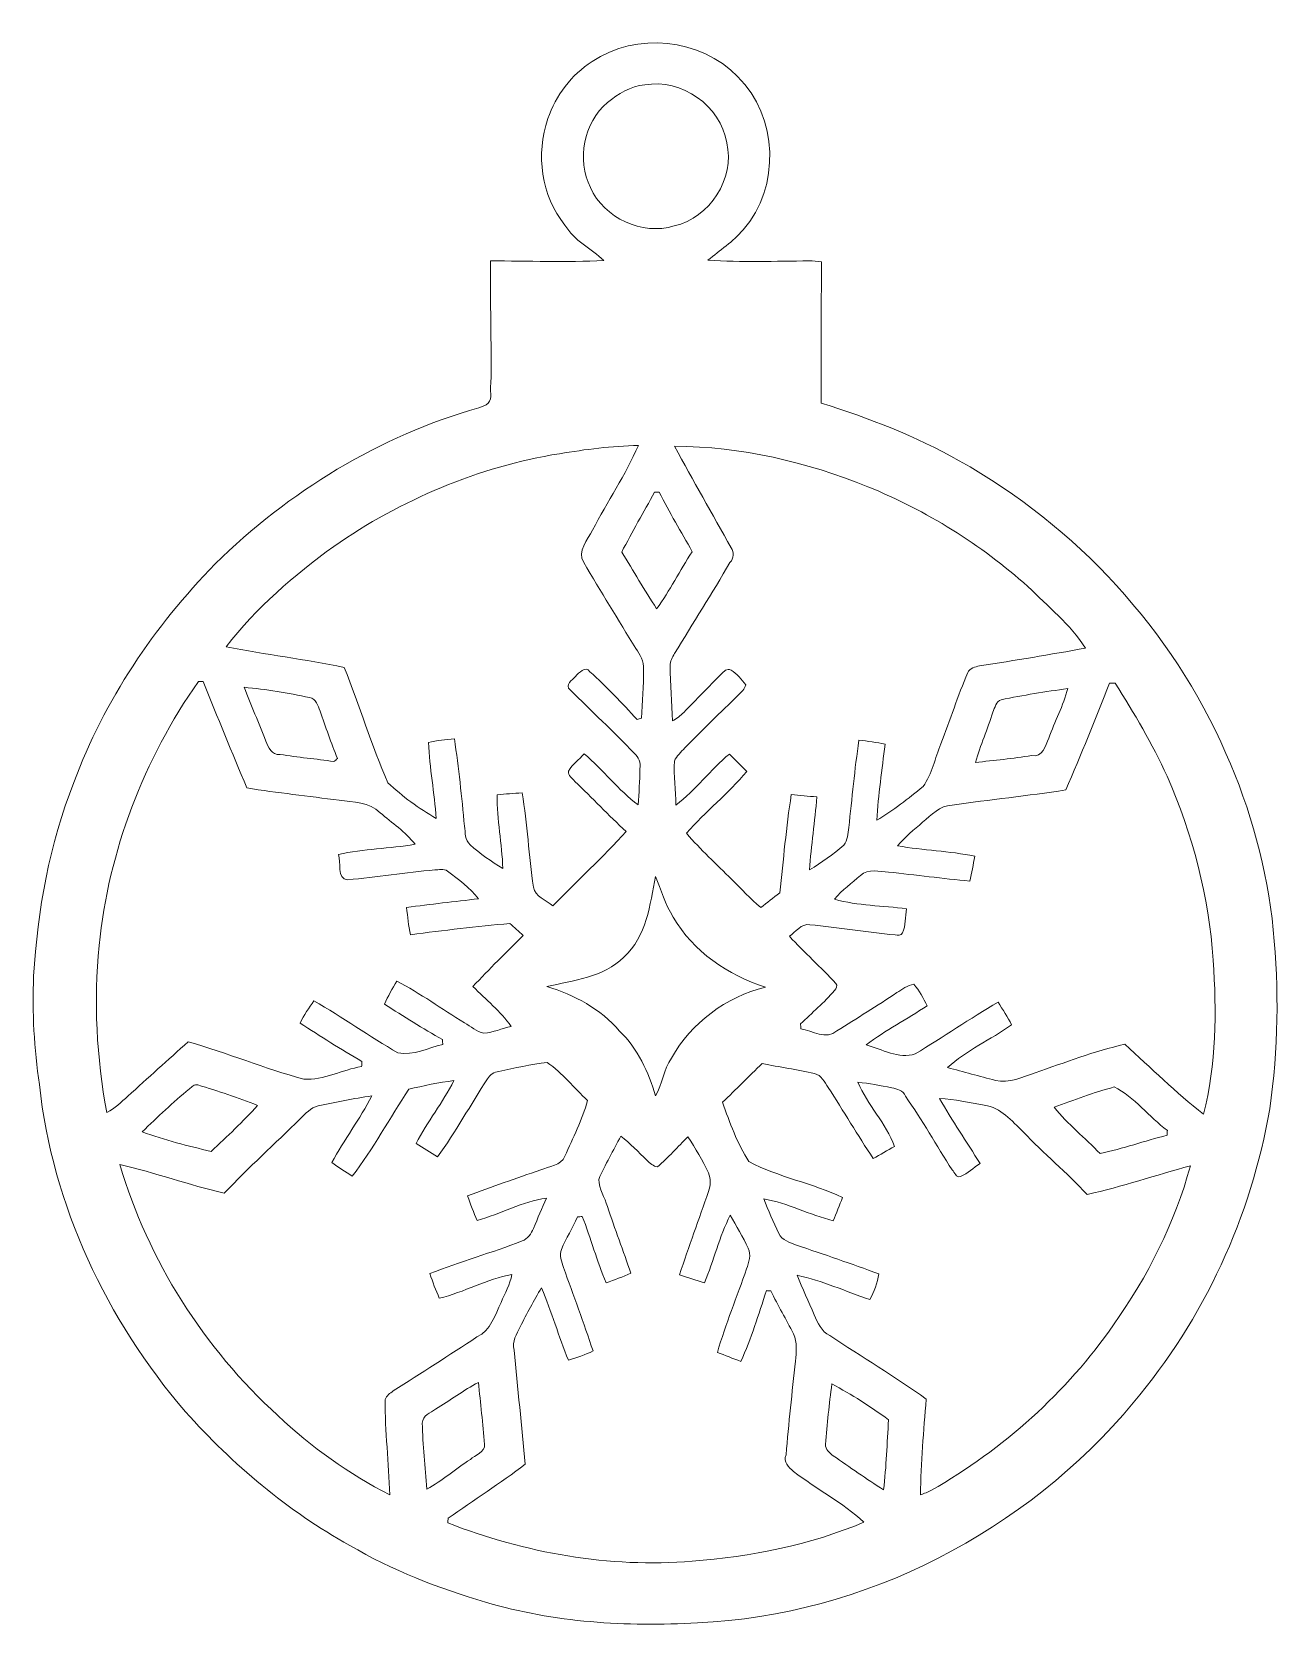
# Model space of a CAD drawing. Header units: centimetres. Extents: x -12.8 to 12.8, y -16.3 to 16.4.
import ezdxf

# ---------------------------------------------------------------- set-up
doc = ezdxf.new("R2010")
doc.units = ezdxf.units.CM
doc.header["$MEASUREMENT"] = 0
doc.layers.add('Layer 1', color=7, linetype='Continuous')

msp = doc.modelspace()

# ---------------------------------------------------------------- linework, layer by layer
at = {"layer": 'Layer 1', "color": 253, "lineweight": 9}
for points, knots in [([(-1.28964, 15.82565), (-0.3837, 16.43207), (0.93287, 16.30543), (1.6924, 15.51662), (1.6924, 15.51662), (2.52742, 14.70523), (2.5754, 13.2479), (1.80634, 12.37654), (1.80634, 12.37654), (1.60208, 12.12783), (1.32657, 11.95744), (1.0835, 11.75142), (1.0835, 11.75142), (1.77424, 11.71014), (2.46639, 11.72955), (3.15783, 11.73907), (3.15783, 11.73907), (3.2425, 11.74084), (3.32682, 11.7299), (3.41042, 11.7172), (3.41042, 11.7172), (3.40584, 10.75306), (3.40972, 9.78856), (3.40584, 8.82442), (3.40584, 8.82442), (4.38056, 8.51398), (5.34259, 8.14921), (6.23406, 7.64191), (6.23406, 7.64191), (8.64106, 6.30171), (10.59721, 4.1667), (11.70317, 1.64151), (11.70317, 1.64151), (12.20905, 0.49569), (12.54984, -0.72633), (12.6719, -1.97446), (12.6719, -1.97446), (12.79149, -3.19507), (12.77456, -4.42944), (12.59852, -5.64441), (12.59852, -5.64441), (12.22175, -7.85315), (11.24879, -9.95747), (9.80205, -11.66914), (9.80205, -11.66914), (7.60848, -14.30263), (4.30648, -16.02771), (0.86795, -16.17659), (0.86795, -16.17659), (-0.5869, -16.26584), (-2.06823, -16.16882), (-3.47193, -15.75537), (-3.47193, -15.75537), (-4.4396, -15.47279), (-5.38645, -15.10026), (-6.25923, -14.59156), (-6.25923, -14.59156), (-7.53169, -13.88494), (-8.6567, -12.93421), (-9.62437, -11.85118), (-9.62437, -11.85118), (-11.24221, -9.97122), (-12.35099, -7.62208), (-12.62016, -5.14593), (-12.62016, -5.14593), (-12.72211, -4.41004), (-12.77256, -3.66568), (-12.73764, -2.92308), (-12.73764, -2.92308), (-12.65544, -1.56912), (-12.41555, -0.21586), (-11.91319, 1.04849), (-11.91319, 1.04849), (-11.28737, 2.72877), (-10.26749, 4.24748), (-9.01759, 5.52736), (-9.01759, 5.52736), (-7.51053, 7.00973), (-5.64892, 8.1485), (-3.61092, 8.72776), (-3.61092, 8.72776), (-3.54354, 8.75034), (-3.47475, 8.77433), (-3.4176, 8.81878), (-3.4176, 8.81878), (-3.32482, 8.92814), (-3.39679, 9.09677), (-3.36363, 9.22271), (-3.36363, 9.22271), (-3.35198, 10.06126), (-3.37703, 10.90017), (-3.37562, 11.73872), (-3.37562, 11.73872), (-2.5995, 11.73696), (-1.82269, 11.70803), (-1.04658, 11.74613), (-1.04658, 11.74613), (-1.31362, 11.98637), (-1.65512, 12.15359), (-1.84703, 12.47073), (-1.84703, 12.47073), (-2.33669, 13.07434), (-2.44323, 13.927), (-2.19981, 14.65372), (-2.19981, 14.65372), (-2.03224, 15.12856), (-1.71509, 15.55225), (-1.28964, 15.82565), (-1.28964, 15.82565), (-1.28964, 15.82565), (-1.28964, 15.82565), (-1.28964, 15.82565)], [0, 0, 0, 0, 0.03448276, 0.03448276, 0.03448276, 0.03448276, 0.06896552, 0.06896552, 0.06896552, 0.06896552, 0.10344828, 0.10344828, 0.10344828, 0.10344828, 0.13793103, 0.13793103, 0.13793103, 0.13793103, 0.17241379, 0.17241379, 0.17241379, 0.17241379, 0.20689655, 0.20689655, 0.20689655, 0.20689655, 0.24137931, 0.24137931, 0.24137931, 0.24137931, 0.27586207, 0.27586207, 0.27586207, 0.27586207, 0.31034483, 0.31034483, 0.31034483, 0.31034483, 0.34482759, 0.34482759, 0.34482759, 0.34482759, 0.37931034, 0.37931034, 0.37931034, 0.37931034, 0.4137931, 0.4137931, 0.4137931, 0.4137931, 0.44827586, 0.44827586, 0.44827586, 0.44827586, 0.48275862, 0.48275862, 0.48275862, 0.48275862, 0.51724138, 0.51724138, 0.51724138, 0.51724138, 0.55172414, 0.55172414, 0.55172414, 0.55172414, 0.5862069, 0.5862069, 0.5862069, 0.5862069, 0.62068966, 0.62068966, 0.62068966, 0.62068966, 0.65517241, 0.65517241, 0.65517241, 0.65517241, 0.68965517, 0.68965517, 0.68965517, 0.68965517, 0.72413793, 0.72413793, 0.72413793, 0.72413793, 0.75862069, 0.75862069, 0.75862069, 0.75862069, 0.79310345, 0.79310345, 0.79310345, 0.79310345, 0.82758621, 0.82758621, 0.82758621, 0.82758621, 0.86206897, 0.86206897, 0.86206897, 0.86206897, 0.89655172, 0.89655172, 0.89655172, 0.89655172, 0.93103448, 0.93103448, 0.93103448, 0.93103448, 1, 1, 1, 1]), ([(-0.21155, 15.34552), (-0.50188, 15.32224), (-0.75448, 15.15925), (-0.97744, 14.98533), (-0.97744, 14.98533), (-1.4618, 14.56517), (-1.60609, 13.81623), (-1.32528, 13.24155), (-1.32528, 13.24155), (-1.04058, 12.61361), (-0.26905, 12.25519), (0.39382, 12.45486), (0.39382, 12.45486), (1.1216, 12.62737), (1.64371, 13.42217), (1.46909, 14.16089), (1.46909, 14.16089), (1.34526, 14.92183), (0.54587, 15.48169), (-0.21155, 15.34552), (-0.21155, 15.34552), (-0.21155, 15.34552), (-0.21155, 15.34552), (-0.21155, 15.34552)], [0, 0, 0, 0, 0.14285714, 0.14285714, 0.14285714, 0.14285714, 0.28571429, 0.28571429, 0.28571429, 0.28571429, 0.42857143, 0.42857143, 0.42857143, 0.42857143, 0.57142857, 0.57142857, 0.57142857, 0.57142857, 0.71428571, 0.71428571, 0.71428571, 0.71428571, 1, 1, 1, 1]), ([(-1.95957, 7.7862), (-3.62186, 7.51914), (-5.20618, 6.84287), (-6.5866, 5.88473), (-6.5866, 5.88473), (-7.3987, 5.29135), (-8.17551, 4.63095), (-8.78864, 3.82838), (-8.78864, 3.82838), (-7.98678, 3.66364), (-7.1708, 3.57721), (-6.3707, 3.40399), (-6.3707, 3.40399), (-6.05497, 2.62329), (-5.81331, 1.81367), (-5.47641, 1.04179), (-5.47641, 1.04179), (-5.17866, 0.76204), (-4.84176, 0.51404), (-4.48652, 0.30978), (-4.48652, 0.30978), (-4.52426, 0.83013), (-4.61599, 1.34518), (-4.64597, 1.86623), (-4.64597, 1.86623), (-4.47028, 1.90645), (-4.29108, 1.93185), (-4.11081, 1.94102), (-4.11081, 1.94102), (-4.02896, 1.34624), (-3.95841, 0.74969), (-3.90655, 0.15138), (-3.90655, 0.15138), (-3.88327, 0.02085), (-3.90196, -0.13825), (-3.79084, -0.23138), (-3.79084, -0.23138), (-3.58235, -0.4113), (-3.35798, -0.57534), (-3.1195, -0.71434), (-3.1195, -0.71434), (-3.13573, -0.21022), (-3.24686, 0.28649), (-3.23557, 0.79203), (-3.23557, 0.79203), (-3.06623, 0.80966), (-2.89655, 0.82554), (-2.72651, 0.83436), (-2.72651, 0.83436), (-2.60655, 0.19583), (-2.59281, -0.45646), (-2.49332, -1.09745), (-2.49332, -1.09745), (-2.45451, -1.29395), (-2.23368, -1.36239), (-2.09574, -1.47951), (-2.09574, -1.47951), (-1.59198, -0.97398), (-1.07198, -0.48291), (-0.59008, 0.04414), (-0.59008, 0.04414), (-0.95556, 0.37046), (-1.28894, 0.73064), (-1.64313, 1.0686), (-1.64313, 1.0686), (-1.69393, 1.1314), (-1.7853, 1.18925), (-1.77154, 1.28027), (-1.77154, 1.28027), (-1.69675, 1.42173), (-1.56023, 1.51698), (-1.45298, 1.63234), (-1.45298, 1.63234), (-1.06281, 1.30673), (-0.75518, 0.8908), (-0.34384, 0.58777), (-0.34384, 0.58777), (-0.32761, 0.83436), (-0.31279, 1.08095), (-0.31032, 1.32719), (-0.31032, 1.32719), (-0.28316, 1.45242), (-0.34102, 1.56637), (-0.42568, 1.64963), (-0.42568, 1.64963), (-0.8582, 2.08742), (-1.30129, 2.51534), (-1.74155, 2.94503), (-1.74155, 2.94503), (-1.85056, 3.04874), (-1.69816, 3.1447), (-1.63219, 3.22231), (-1.63219, 3.22231), (-1.55282, 3.29216), (-1.43852, 3.44844), (-1.33445, 3.3165), (-1.33445, 3.3165), (-0.99014, 3.01347), (-0.67828, 2.6748), (-0.36888, 2.33684), (-0.36888, 2.33684), (-0.3456, 2.34319), (-0.29903, 2.35554), (-0.27575, 2.36189), (-0.27575, 2.36189), (-0.26799, 2.69703), (-0.23095, 3.03146), (-0.2373, 3.36624), (-0.2373, 3.36624), (-0.21931, 3.52958), (-0.31173, 3.66681), (-0.39217, 3.79663), (-0.39217, 3.79663), (-0.75483, 4.37872), (-1.11396, 4.96327), (-1.46074, 5.55453), (-1.46074, 5.55453), (-1.60468, 5.78912), (-1.37924, 6.02054), (-1.28259, 6.22092), (-1.28259, 6.22092), (-0.96826, 6.79771), (-0.60913, 7.35475), (-0.34172, 7.95518), (-0.34172, 7.95518), (-0.88501, 7.94601), (-1.42405, 7.87333), (-1.95957, 7.7862), (-1.95957, 7.7862), (-1.95957, 7.7862), (-1.95957, 7.7862), (-1.95957, 7.7862)], [0, 0, 0, 0, 0.02941176, 0.02941176, 0.02941176, 0.02941176, 0.05882353, 0.05882353, 0.05882353, 0.05882353, 0.08823529, 0.08823529, 0.08823529, 0.08823529, 0.11764706, 0.11764706, 0.11764706, 0.11764706, 0.14705882, 0.14705882, 0.14705882, 0.14705882, 0.17647059, 0.17647059, 0.17647059, 0.17647059, 0.20588235, 0.20588235, 0.20588235, 0.20588235, 0.23529412, 0.23529412, 0.23529412, 0.23529412, 0.26470588, 0.26470588, 0.26470588, 0.26470588, 0.29411765, 0.29411765, 0.29411765, 0.29411765, 0.32352941, 0.32352941, 0.32352941, 0.32352941, 0.35294118, 0.35294118, 0.35294118, 0.35294118, 0.38235294, 0.38235294, 0.38235294, 0.38235294, 0.41176471, 0.41176471, 0.41176471, 0.41176471, 0.44117647, 0.44117647, 0.44117647, 0.44117647, 0.47058824, 0.47058824, 0.47058824, 0.47058824, 0.5, 0.5, 0.5, 0.5, 0.52941176, 0.52941176, 0.52941176, 0.52941176, 0.55882353, 0.55882353, 0.55882353, 0.55882353, 0.58823529, 0.58823529, 0.58823529, 0.58823529, 0.61764706, 0.61764706, 0.61764706, 0.61764706, 0.64705882, 0.64705882, 0.64705882, 0.64705882, 0.67647059, 0.67647059, 0.67647059, 0.67647059, 0.70588235, 0.70588235, 0.70588235, 0.70588235, 0.73529412, 0.73529412, 0.73529412, 0.73529412, 0.76470588, 0.76470588, 0.76470588, 0.76470588, 0.79411765, 0.79411765, 0.79411765, 0.79411765, 0.82352941, 0.82352941, 0.82352941, 0.82352941, 0.85294118, 0.85294118, 0.85294118, 0.85294118, 0.88235294, 0.88235294, 0.88235294, 0.88235294, 0.91176471, 0.91176471, 0.91176471, 0.91176471, 0.94117647, 0.94117647, 0.94117647, 0.94117647, 1, 1, 1, 1]), ([(0.39982, 7.93754), (0.77941, 7.2408), (1.1724, 6.55112), (1.56046, 5.85897), (1.56046, 5.85897), (1.6169, 5.76408), (1.62219, 5.64201), (1.53576, 5.55664), (1.53576, 5.55664), (1.17099, 4.92623), (0.77694, 4.31345), (0.40123, 3.68974), (0.40123, 3.68974), (0.35607, 3.61354), (0.30951, 3.53134), (0.31021, 3.43962), (0.31021, 3.43962), (0.31445, 3.06215), (0.34161, 2.68538), (0.35784, 2.30826), (0.35784, 2.30826), (0.44004, 2.35836), (0.52047, 2.41304), (0.58714, 2.48359), (0.58714, 2.48359), (0.84114, 2.74747), (1.09938, 3.00747), (1.35443, 3.27029), (1.35443, 3.27029), (1.40841, 3.31933), (1.47791, 3.39799), (1.55763, 3.35037), (1.55763, 3.35037), (1.68252, 3.27664), (1.77212, 3.1574), (1.86207, 3.04557), (1.86207, 3.04557), (1.83527, 2.96302), (1.76965, 2.90269), (1.71109, 2.84237), (1.71109, 2.84237), (1.33997, 2.48395), (0.97449, 2.11988), (0.60972, 1.75546), (0.60972, 1.75546), (0.53458, 1.67044), (0.44145, 1.59318), (0.39594, 1.48664), (0.39594, 1.48664), (0.38677, 1.18608), (0.41605, 0.88586), (0.4291, 0.5853), (0.4291, 0.5853), (0.8355, 0.88833), (1.13324, 1.31061), (1.52412, 1.63058), (1.52412, 1.63058), (1.64124, 1.50922), (1.75978, 1.39069), (1.88043, 1.27216), (1.88043, 1.27216), (1.50295, 0.81813), (1.03094, 0.45371), (0.64712, 0.00498), (0.64712, 0.00498), (0.9304, -0.33298), (1.2613, -0.62579), (1.57069, -0.93906), (1.57069, -0.93906), (1.76754, -1.13238), (1.95275, -1.33875), (2.16582, -1.51514), (2.16582, -1.51514), (2.2967, -1.41707), (2.42547, -1.31653), (2.55494, -1.21599), (2.55494, -1.21599), (2.6322, -0.5443), (2.68864, 0.13057), (2.79271, 0.79873), (2.79271, 0.79873), (2.96698, 0.78391), (3.14161, 0.76627), (3.31658, 0.7504), (3.31658, 0.7504), (3.27884, 0.25086), (3.19629, -0.24444), (3.16877, -0.74503), (3.16877, -0.74503), (3.41219, -0.58875), (3.65631, -0.42964), (3.87292, -0.23703), (3.87292, -0.23703), (3.95017, -0.13508), (3.9477, 0.0018), (3.97098, 0.12316), (3.97098, 0.12316), (4.03696, 0.71971), (4.09023, 1.31766), (4.18018, 1.91139), (4.18018, 1.91139), (4.36151, 1.89869), (4.54072, 1.86764), (4.71817, 1.8299), (4.71817, 1.8299), (4.64762, 1.31237), (4.57918, 0.79414), (4.54531, 0.27274), (4.54531, 0.27274), (4.88186, 0.47276), (5.19125, 0.71759), (5.49428, 0.96453), (5.49428, 0.96453), (5.67878, 1.22488), (5.73982, 1.54556), (5.85694, 1.83766), (5.85694, 1.83766), (6.04744, 2.32238), (6.20689, 2.81909), (6.40833, 3.29922), (6.40833, 3.29922), (6.45031, 3.39341), (6.56108, 3.41775), (6.6528, 3.43574), (6.6528, 3.43574), (7.37812, 3.55251), (8.10413, 3.66681), (8.82661, 3.80157), (8.82661, 3.80157), (8.50736, 4.28629), (8.05192, 4.65847), (7.6427, 5.0624), (7.6427, 5.0624), (6.67891, 5.92882), (5.5599, 6.61886), (4.36116, 7.10922), (4.36116, 7.10922), (3.10598, 7.61651), (1.75766, 7.93683), (0.39982, 7.93754), (0.39982, 7.93754), (0.39982, 7.93754), (0.39982, 7.93754), (0.39982, 7.93754)], [0, 0, 0, 0, 0.02702703, 0.02702703, 0.02702703, 0.02702703, 0.05405405, 0.05405405, 0.05405405, 0.05405405, 0.08108108, 0.08108108, 0.08108108, 0.08108108, 0.10810811, 0.10810811, 0.10810811, 0.10810811, 0.13513514, 0.13513514, 0.13513514, 0.13513514, 0.16216216, 0.16216216, 0.16216216, 0.16216216, 0.18918919, 0.18918919, 0.18918919, 0.18918919, 0.21621622, 0.21621622, 0.21621622, 0.21621622, 0.24324324, 0.24324324, 0.24324324, 0.24324324, 0.27027027, 0.27027027, 0.27027027, 0.27027027, 0.2972973, 0.2972973, 0.2972973, 0.2972973, 0.32432432, 0.32432432, 0.32432432, 0.32432432, 0.35135135, 0.35135135, 0.35135135, 0.35135135, 0.37837838, 0.37837838, 0.37837838, 0.37837838, 0.40540541, 0.40540541, 0.40540541, 0.40540541, 0.43243243, 0.43243243, 0.43243243, 0.43243243, 0.45945946, 0.45945946, 0.45945946, 0.45945946, 0.48648649, 0.48648649, 0.48648649, 0.48648649, 0.51351351, 0.51351351, 0.51351351, 0.51351351, 0.54054054, 0.54054054, 0.54054054, 0.54054054, 0.56756757, 0.56756757, 0.56756757, 0.56756757, 0.59459459, 0.59459459, 0.59459459, 0.59459459, 0.62162162, 0.62162162, 0.62162162, 0.62162162, 0.64864865, 0.64864865, 0.64864865, 0.64864865, 0.67567568, 0.67567568, 0.67567568, 0.67567568, 0.7027027, 0.7027027, 0.7027027, 0.7027027, 0.72972973, 0.72972973, 0.72972973, 0.72972973, 0.75675676, 0.75675676, 0.75675676, 0.75675676, 0.78378378, 0.78378378, 0.78378378, 0.78378378, 0.81081081, 0.81081081, 0.81081081, 0.81081081, 0.83783784, 0.83783784, 0.83783784, 0.83783784, 0.86486486, 0.86486486, 0.86486486, 0.86486486, 0.89189189, 0.89189189, 0.89189189, 0.89189189, 0.91891892, 0.91891892, 0.91891892, 0.91891892, 0.94594595, 0.94594595, 0.94594595, 0.94594595, 1, 1, 1, 1]), ([(-0.01046, 6.99915), (-0.23307, 6.58852), (-0.46766, 6.18494), (-0.68393, 5.77078), (-0.68393, 5.77078), (-0.44298, 5.38449), (-0.21684, 4.98832), (0.03328, 4.60732), (0.03328, 4.60732), (0.30069, 4.9802), (0.51341, 5.38943), (0.75824, 5.77748), (0.75824, 5.77748), (0.5441, 6.18988), (0.28799, 6.5797), (0.08796, 6.9995), (0.08796, 6.9995), (0.06327, 6.9995), (0.01423, 6.99915), (-0.01046, 6.99915), (-0.01046, 6.99915), (-0.01046, 6.99915), (-0.01046, 6.99915), (-0.01046, 6.99915)], [0, 0, 0, 0, 0.14285714, 0.14285714, 0.14285714, 0.14285714, 0.28571429, 0.28571429, 0.28571429, 0.28571429, 0.42857143, 0.42857143, 0.42857143, 0.42857143, 0.57142857, 0.57142857, 0.57142857, 0.57142857, 0.71428571, 0.71428571, 0.71428571, 0.71428571, 1, 1, 1, 1]), ([(-9.35908, 3.11824), (-10.48268, 1.52439), (-11.19953, -0.35486), (-11.39426, -2.2969), (-11.39426, -2.2969), (-11.51032, -3.43672), (-11.44612, -4.59172), (-11.23692, -5.71708), (-11.23692, -5.71708), (-11.0697, -5.64017), (-10.94411, -5.50118), (-10.80583, -5.38441), (-10.80583, -5.38441), (-10.39554, -5.01117), (-9.98456, -4.63828), (-9.56969, -4.26963), (-9.56969, -4.26963), (-8.7703, -4.49506), (-8.00054, -4.81749), (-7.19867, -5.03445), (-7.19867, -5.03445), (-6.78874, -5.05597), (-6.41233, -4.84219), (-6.0144, -4.77551), (-6.0144, -4.77551), (-6.01263, -4.75011), (-6.00911, -4.69967), (-6.00699, -4.67427), (-6.00699, -4.67427), (-6.43844, -4.42521), (-6.85824, -4.15639), (-7.27593, -3.8851), (-7.27593, -3.8851), (-7.19832, -3.72247), (-7.09249, -3.57572), (-6.993, -3.42614), (-6.993, -3.42614), (-6.40774, -3.76516), (-5.85388, -4.1578), (-5.26863, -4.49576), (-5.26863, -4.49576), (-4.95359, -4.55679), (-4.65409, -4.38957), (-4.3514, -4.32361), (-4.3514, -4.32361), (-4.35317, -4.29856), (-4.35598, -4.24811), (-4.3574, -4.22306), (-4.3574, -4.22306), (-4.75957, -3.99305), (-5.15255, -3.74752), (-5.54379, -3.49987), (-5.54379, -3.49987), (-5.47818, -3.33301), (-5.38328, -3.1799), (-5.29437, -3.02503), (-5.29437, -3.02503), (-4.81248, -3.2748), (-4.36939, -3.59406), (-3.90867, -3.88052), (-3.90867, -3.88052), (-3.77849, -3.95284), (-3.65855, -4.06431), (-3.50685, -4.08936), (-3.50685, -4.08936), (-3.31494, -4.07948), (-3.13608, -3.99658), (-2.95088, -3.95284), (-2.95088, -3.95284), (-3.1696, -3.64451), (-3.46593, -3.4018), (-3.73193, -3.13651), (-3.73193, -3.13651), (-3.40278, -2.77491), (-3.04613, -2.44013), (-2.70534, -2.08946), (-2.70534, -2.08946), (-2.79213, -2.00374), (-2.88349, -1.9226), (-2.97345, -1.84146), (-2.97345, -1.84146), (-3.65361, -1.90919), (-4.33306, -1.98257), (-5.01004, -2.07324), (-5.01004, -2.07324), (-5.05625, -1.89085), (-5.07142, -1.70247), (-5.09188, -1.51655), (-5.09188, -1.51655), (-4.60152, -1.44318), (-4.10693, -1.40155), (-3.61586, -1.33487), (-3.61586, -1.33487), (-3.79472, -1.11156), (-4.02861, -0.94047), (-4.25368, -0.76761), (-4.25368, -0.76761), (-4.32424, -0.70975), (-4.43783, -0.75032), (-4.51262, -0.74432), (-4.51262, -0.74432), (-5.11058, -0.79936), (-5.70466, -0.89355), (-6.30226, -0.94788), (-6.30226, -0.94788), (-6.53651, -0.93941), (-6.42256, -0.57323), (-6.48924, -0.43211), (-6.48924, -0.43211), (-5.97489, -0.30582), (-5.43902, -0.31393), (-4.91867, -0.21974), (-4.91867, -0.21974), (-5.11623, 0.03638), (-5.39244, 0.21806), (-5.63446, 0.42796), (-5.63446, 0.42796), (-5.85741, 0.65338), (-6.18514, 0.64139), (-6.47442, 0.68337), (-6.47442, 0.68337), (-7.10624, 0.76557), (-7.73983, 0.83542), (-8.36954, 0.93384), (-8.36954, 0.93384), (-8.66411, 1.66339), (-8.97385, 2.38658), (-9.26172, 3.11859), (-9.26172, 3.11859), (-9.28606, 3.11859), (-9.33473, 3.11859), (-9.35908, 3.11824), (-9.35908, 3.11824), (-9.35908, 3.11824), (-9.35908, 3.11824), (-9.35908, 3.11824)], [0, 0, 0, 0, 0.02857143, 0.02857143, 0.02857143, 0.02857143, 0.05714286, 0.05714286, 0.05714286, 0.05714286, 0.08571429, 0.08571429, 0.08571429, 0.08571429, 0.11428571, 0.11428571, 0.11428571, 0.11428571, 0.14285714, 0.14285714, 0.14285714, 0.14285714, 0.17142857, 0.17142857, 0.17142857, 0.17142857, 0.2, 0.2, 0.2, 0.2, 0.22857143, 0.22857143, 0.22857143, 0.22857143, 0.25714286, 0.25714286, 0.25714286, 0.25714286, 0.28571429, 0.28571429, 0.28571429, 0.28571429, 0.31428571, 0.31428571, 0.31428571, 0.31428571, 0.34285714, 0.34285714, 0.34285714, 0.34285714, 0.37142857, 0.37142857, 0.37142857, 0.37142857, 0.4, 0.4, 0.4, 0.4, 0.42857143, 0.42857143, 0.42857143, 0.42857143, 0.45714286, 0.45714286, 0.45714286, 0.45714286, 0.48571429, 0.48571429, 0.48571429, 0.48571429, 0.51428571, 0.51428571, 0.51428571, 0.51428571, 0.54285714, 0.54285714, 0.54285714, 0.54285714, 0.57142857, 0.57142857, 0.57142857, 0.57142857, 0.6, 0.6, 0.6, 0.6, 0.62857143, 0.62857143, 0.62857143, 0.62857143, 0.65714286, 0.65714286, 0.65714286, 0.65714286, 0.68571429, 0.68571429, 0.68571429, 0.68571429, 0.71428571, 0.71428571, 0.71428571, 0.71428571, 0.74285714, 0.74285714, 0.74285714, 0.74285714, 0.77142857, 0.77142857, 0.77142857, 0.77142857, 0.8, 0.8, 0.8, 0.8, 0.82857143, 0.82857143, 0.82857143, 0.82857143, 0.85714286, 0.85714286, 0.85714286, 0.85714286, 0.88571429, 0.88571429, 0.88571429, 0.88571429, 0.91428571, 0.91428571, 0.91428571, 0.91428571, 0.94285714, 0.94285714, 0.94285714, 0.94285714, 1, 1, 1, 1]), ([(-8.42105, 2.999), (-8.28241, 2.62788), (-8.11978, 2.26628), (-7.9769, 1.89693), (-7.9769, 1.89693), (-7.92187, 1.77134), (-7.86507, 1.602), (-7.68586, 1.62246), (-7.68586, 1.62246), (-7.31968, 1.5572), (-6.94749, 1.53533), (-6.58061, 1.47465), (-6.58061, 1.47465), (-6.55697, 1.49652), (-6.53369, 1.51804), (-6.5097, 1.53921), (-6.5097, 1.53921), (-6.64093, 1.85847), (-6.75241, 2.18514), (-6.86459, 2.51146), (-6.86459, 2.51146), (-6.91116, 2.618), (-6.94503, 2.76934), (-7.08261, 2.78628), (-7.08261, 2.78628), (-7.52323, 2.8847), (-7.97161, 2.9542), (-8.42105, 2.999), (-8.42105, 2.999), (-8.42105, 2.999), (-8.42105, 2.999), (-8.42105, 2.999)], [0, 0, 0, 0, 0.11111111, 0.11111111, 0.11111111, 0.11111111, 0.22222222, 0.22222222, 0.22222222, 0.22222222, 0.33333333, 0.33333333, 0.33333333, 0.33333333, 0.44444444, 0.44444444, 0.44444444, 0.44444444, 0.55555556, 0.55555556, 0.55555556, 0.55555556, 0.66666667, 0.66666667, 0.66666667, 0.66666667, 0.77777778, 0.77777778, 0.77777778, 0.77777778, 1, 1, 1, 1]), ([(9.31451, 3.08049), (9.02594, 2.34742), (8.73243, 1.61541), (8.41775, 0.89292), (8.41775, 0.89292), (7.6427, 0.7758), (6.86306, 0.69254), (6.08695, 0.58389), (6.08695, 0.58389), (5.83859, 0.57224), (5.66256, 0.38033), (5.48405, 0.23358), (5.48405, 0.23358), (5.30978, 0.07624), (5.11998, -0.06734), (4.97182, -0.25114), (4.97182, -0.25114), (5.49605, -0.34463), (6.03192, -0.35627), (6.55367, -0.46422), (6.55367, -0.46422), (6.52369, -0.63567), (6.49264, -0.80676), (6.45525, -0.9768), (6.45525, -0.9768), (5.89821, -0.91718), (5.34188, -0.85474), (4.7859, -0.78842), (4.7859, -0.78842), (4.59964, -0.77678), (4.36892, -0.71963), (4.21476, -0.85862), (4.21476, -0.85862), (4.03061, -1.01314), (3.83129, -1.15637), (3.67995, -1.3451), (3.67995, -1.3451), (4.15548, -1.48551), (4.66561, -1.47104), (5.15526, -1.54513), (5.15526, -1.54513), (5.12457, -1.70705), (5.14468, -1.88591), (5.07201, -2.03831), (5.07201, -2.03831), (5.04273, -2.09299), (4.97323, -2.08206), (4.92208, -2.07888), (4.92208, -2.07888), (4.33964, -2.01044), (3.75791, -1.93248), (3.17477, -1.86862), (3.17477, -1.86862), (2.99626, -1.8404), (2.88161, -2.0175), (2.75355, -2.1064), (2.75355, -2.1064), (3.06153, -2.43836), (3.39949, -2.7414), (3.70852, -3.0723), (3.70852, -3.0723), (3.74874, -3.11393), (3.70958, -3.18061), (3.6803, -3.21835), (3.6803, -3.21835), (3.46405, -3.46142), (3.22134, -3.67873), (2.98286, -3.89886), (2.98286, -3.89886), (2.98392, -3.92426), (2.98674, -3.97436), (2.98815, -3.99976), (2.98815, -3.99976), (3.23086, -4.04421), (3.50603, -4.23188), (3.72863, -4.04632), (3.72863, -4.04632), (4.13856, -3.78491), (4.55237, -3.52915), (4.95841, -3.26139), (4.95841, -3.26139), (5.06954, -3.20213), (5.17008, -3.09911), (5.30237, -3.08994), (5.30237, -3.08994), (5.42337, -3.21553), (5.4971, -3.37851), (5.58071, -3.53091), (5.58071, -3.53091), (5.16514, -3.79903), (4.72699, -4.03292), (4.33047, -4.32996), (4.33047, -4.32996), (4.65255, -4.42097), (4.99404, -4.62735), (5.33271, -4.51728), (5.33271, -4.51728), (5.90386, -4.17191), (6.45419, -3.79091), (7.03275, -3.45683), (7.03275, -3.45683), (7.12905, -3.60817), (7.22501, -3.76093), (7.30721, -3.92109), (7.30721, -3.92109), (6.87647, -4.22412), (6.3854, -4.44426), (5.99205, -4.79774), (5.99205, -4.79774), (6.32013, -4.88346), (6.64716, -4.97483), (6.97595, -5.05915), (6.97595, -5.05915), (7.25993, -5.12829), (7.53193, -4.99), (7.79369, -4.90393), (7.79369, -4.90393), (8.40117, -4.69543), (9.00372, -4.45766), (9.63237, -4.31867), (9.63237, -4.31867), (10.15694, -4.80938), (10.68188, -5.30221), (11.24068, -5.75447), (11.24068, -5.75447), (11.50491, -4.72683), (11.51197, -3.6498), (11.44141, -2.59641), (11.44141, -2.59641), (11.35463, -1.2943), (11.01631, -0.01584), (10.49491, 1.17796), (10.49491, 1.17796), (10.19293, 1.84048), (9.81934, 2.46666), (9.43269, 3.08191), (9.43269, 3.08191), (9.39318, 3.08155), (9.35367, 3.0812), (9.31451, 3.08049), (9.31451, 3.08049), (9.31451, 3.08049), (9.31451, 3.08049), (9.31451, 3.08049)], [0, 0, 0, 0, 0.02702703, 0.02702703, 0.02702703, 0.02702703, 0.05405405, 0.05405405, 0.05405405, 0.05405405, 0.08108108, 0.08108108, 0.08108108, 0.08108108, 0.10810811, 0.10810811, 0.10810811, 0.10810811, 0.13513514, 0.13513514, 0.13513514, 0.13513514, 0.16216216, 0.16216216, 0.16216216, 0.16216216, 0.18918919, 0.18918919, 0.18918919, 0.18918919, 0.21621622, 0.21621622, 0.21621622, 0.21621622, 0.24324324, 0.24324324, 0.24324324, 0.24324324, 0.27027027, 0.27027027, 0.27027027, 0.27027027, 0.2972973, 0.2972973, 0.2972973, 0.2972973, 0.32432432, 0.32432432, 0.32432432, 0.32432432, 0.35135135, 0.35135135, 0.35135135, 0.35135135, 0.37837838, 0.37837838, 0.37837838, 0.37837838, 0.40540541, 0.40540541, 0.40540541, 0.40540541, 0.43243243, 0.43243243, 0.43243243, 0.43243243, 0.45945946, 0.45945946, 0.45945946, 0.45945946, 0.48648649, 0.48648649, 0.48648649, 0.48648649, 0.51351351, 0.51351351, 0.51351351, 0.51351351, 0.54054054, 0.54054054, 0.54054054, 0.54054054, 0.56756757, 0.56756757, 0.56756757, 0.56756757, 0.59459459, 0.59459459, 0.59459459, 0.59459459, 0.62162162, 0.62162162, 0.62162162, 0.62162162, 0.64864865, 0.64864865, 0.64864865, 0.64864865, 0.67567568, 0.67567568, 0.67567568, 0.67567568, 0.7027027, 0.7027027, 0.7027027, 0.7027027, 0.72972973, 0.72972973, 0.72972973, 0.72972973, 0.75675676, 0.75675676, 0.75675676, 0.75675676, 0.78378378, 0.78378378, 0.78378378, 0.78378378, 0.81081081, 0.81081081, 0.81081081, 0.81081081, 0.83783784, 0.83783784, 0.83783784, 0.83783784, 0.86486486, 0.86486486, 0.86486486, 0.86486486, 0.89189189, 0.89189189, 0.89189189, 0.89189189, 0.91891892, 0.91891892, 0.91891892, 0.91891892, 0.94594595, 0.94594595, 0.94594595, 0.94594595, 1, 1, 1, 1]), ([(7.09413, 2.74148), (6.98971, 2.70514), (6.96537, 2.58061), (6.92656, 2.4903), (6.92656, 2.4903), (6.8179, 2.14246), (6.66586, 1.80979), (6.56743, 1.45913), (6.56743, 1.45913), (6.95196, 1.49617), (7.33578, 1.54168), (7.71819, 1.59671), (7.71819, 1.59671), (7.94856, 1.56426), (8.00534, 1.79568), (8.06956, 1.95478), (8.06956, 1.95478), (8.19197, 2.29768), (8.37189, 2.62012), (8.45938, 2.97501), (8.45938, 2.97501), (8.00323, 2.90375), (7.54533, 2.83849), (7.09413, 2.74148), (7.09413, 2.74148), (7.09413, 2.74148), (7.09413, 2.74148), (7.09413, 2.74148)], [0, 0, 0, 0, 0.125, 0.125, 0.125, 0.125, 0.25, 0.25, 0.25, 0.25, 0.375, 0.375, 0.375, 0.375, 0.5, 0.5, 0.5, 0.5, 0.625, 0.625, 0.625, 0.625, 0.75, 0.75, 0.75, 0.75, 1, 1, 1, 1]), ([(0.00718, -0.87732), (-0.10148, -1.46011), (-0.17415, -2.10922), (-0.64052, -2.53185), (-0.64052, -2.53185), (-1.05787, -2.95024), (-1.67311, -3.00951), (-2.21957, -3.1358), (-2.21957, -3.1358), (-1.65583, -3.30725), (-1.11502, -3.59547), (-0.72661, -4.04773), (-0.72661, -4.04773), (-0.35407, -4.40757), (-0.1357, -4.89123), (0.01247, -5.37947), (0.01247, -5.37947), (0.14088, -5.129), (0.17898, -4.84007), (0.33667, -4.60301), (0.33667, -4.60301), (0.74131, -3.87734), (1.45886, -3.35029), (2.26106, -3.14674), (2.26106, -3.14674), (1.49308, -2.90226), (0.78258, -2.42072), (0.37407, -1.71234), (0.37407, -1.71234), (0.20191, -1.45658), (0.13629, -1.15284), (0.00718, -0.87732), (0.00718, -0.87732), (0.00718, -0.87732), (0.00718, -0.87732), (0.00718, -0.87732)], [0, 0, 0, 0, 0.1, 0.1, 0.1, 0.1, 0.2, 0.2, 0.2, 0.2, 0.3, 0.3, 0.3, 0.3, 0.4, 0.4, 0.4, 0.4, 0.5, 0.5, 0.5, 0.5, 0.6, 0.6, 0.6, 0.6, 0.7, 0.7, 0.7, 0.7, 0.8, 0.8, 0.8, 0.8, 1, 1, 1, 1]), ([(-3.20205, -4.87464), (-3.29871, -4.88911), (-3.38409, -4.94449), (-3.43559, -5.02775), (-3.43559, -5.02775), (-3.78026, -5.55939), (-4.08823, -6.11607), (-4.46041, -6.62971), (-4.46041, -6.62971), (-4.6068, -6.53764), (-4.75216, -6.4438), (-4.89856, -6.35243), (-4.89856, -6.35243), (-4.66291, -5.91005), (-4.35246, -5.51176), (-4.12421, -5.06514), (-4.12421, -5.06514), (-4.43678, -5.09972), (-4.7444, -5.16851), (-5.0499, -5.24259), (-5.0499, -5.24259), (-5.43831, -5.8342), (-5.77521, -6.46144), (-6.20631, -7.02447), (-6.20631, -7.02447), (-6.34707, -6.9324), (-6.48712, -6.83785), (-6.62717, -6.74542), (-6.62717, -6.74542), (-6.37353, -6.27799), (-6.04579, -5.8536), (-5.80802, -5.37806), (-5.80802, -5.37806), (-6.17597, -5.43344), (-6.54215, -5.50294), (-6.90551, -5.58373), (-6.90551, -5.58373), (-7.05968, -5.61583), (-7.16234, -5.74671), (-7.27417, -5.84655), (-7.27417, -5.84655), (-7.78958, -6.35984), (-8.33391, -6.84385), (-8.83274, -7.37337), (-8.83274, -7.37337), (-9.55064, -7.19804), (-10.2502, -6.95603), (-10.9681, -6.78176), (-10.9681, -6.78176), (-10.39202, -8.75449), (-9.2469, -10.54943), (-7.7289, -11.93196), (-7.7289, -11.93196), (-7.04663, -12.57437), (-6.27475, -13.13035), (-5.43831, -13.55262), (-5.43831, -13.55262), (-5.45348, -12.90246), (-5.53815, -12.2537), (-5.53074, -11.60282), (-5.53074, -11.60282), (-5.51098, -11.51851), (-5.42949, -11.473), (-5.36529, -11.42502), (-5.36529, -11.42502), (-4.79238, -11.05743), (-4.2177, -10.69266), (-3.64938, -10.31801), (-3.64938, -10.31801), (-3.36609, -10.18289), (-3.28072, -9.86962), (-3.15654, -9.60998), (-3.15654, -9.60998), (-3.07823, -9.4216), (-2.97098, -9.24274), (-2.93324, -9.0406), (-2.93324, -9.0406), (-3.44864, -9.12738), (-3.91361, -9.40431), (-4.4216, -9.52496), (-4.4216, -9.52496), (-4.49287, -9.35916), (-4.55919, -9.19123), (-4.61387, -9.01908), (-4.61387, -9.01908), (-3.99298, -8.77213), (-3.34634, -8.59504), (-2.72474, -8.35021), (-2.72474, -8.35021), (-2.60833, -8.30823), (-2.53565, -8.2031), (-2.49156, -8.09304), (-2.49156, -8.09304), (-2.40548, -7.88454), (-2.31129, -7.67958), (-2.22521, -7.47144), (-2.22521, -7.47144), (-2.71981, -7.54553), (-3.16819, -7.79353), (-3.6462, -7.93323), (-3.6462, -7.93323), (-3.7164, -7.76707), (-3.78414, -7.59985), (-3.84129, -7.42911), (-3.84129, -7.42911), (-3.34599, -7.24143), (-2.8461, -7.06469), (-2.34374, -6.89606), (-2.34374, -6.89606), (-2.17759, -6.81598), (-1.925, -6.81563), (-1.85056, -6.61419), (-1.85056, -6.61419), (-1.67805, -6.2406), (-1.49778, -5.86736), (-1.38207, -5.47154), (-1.38207, -5.47154), (-1.66253, -5.21719), (-1.89642, -4.90569), (-2.21145, -4.69367), (-2.21145, -4.69367), (-2.54553, -4.7226), (-2.87256, -4.81361), (-3.20205, -4.87464), (-3.20205, -4.87464), (-3.20205, -4.87464), (-3.20205, -4.87464), (-3.20205, -4.87464)], [0, 0, 0, 0, 0.03030303, 0.03030303, 0.03030303, 0.03030303, 0.06060606, 0.06060606, 0.06060606, 0.06060606, 0.09090909, 0.09090909, 0.09090909, 0.09090909, 0.12121212, 0.12121212, 0.12121212, 0.12121212, 0.15151515, 0.15151515, 0.15151515, 0.15151515, 0.18181818, 0.18181818, 0.18181818, 0.18181818, 0.21212121, 0.21212121, 0.21212121, 0.21212121, 0.24242424, 0.24242424, 0.24242424, 0.24242424, 0.27272727, 0.27272727, 0.27272727, 0.27272727, 0.3030303, 0.3030303, 0.3030303, 0.3030303, 0.33333333, 0.33333333, 0.33333333, 0.33333333, 0.36363636, 0.36363636, 0.36363636, 0.36363636, 0.39393939, 0.39393939, 0.39393939, 0.39393939, 0.42424242, 0.42424242, 0.42424242, 0.42424242, 0.45454545, 0.45454545, 0.45454545, 0.45454545, 0.48484848, 0.48484848, 0.48484848, 0.48484848, 0.51515152, 0.51515152, 0.51515152, 0.51515152, 0.54545455, 0.54545455, 0.54545455, 0.54545455, 0.57575758, 0.57575758, 0.57575758, 0.57575758, 0.60606061, 0.60606061, 0.60606061, 0.60606061, 0.63636364, 0.63636364, 0.63636364, 0.63636364, 0.66666667, 0.66666667, 0.66666667, 0.66666667, 0.6969697, 0.6969697, 0.6969697, 0.6969697, 0.72727273, 0.72727273, 0.72727273, 0.72727273, 0.75757576, 0.75757576, 0.75757576, 0.75757576, 0.78787879, 0.78787879, 0.78787879, 0.78787879, 0.81818182, 0.81818182, 0.81818182, 0.81818182, 0.84848485, 0.84848485, 0.84848485, 0.84848485, 0.87878788, 0.87878788, 0.87878788, 0.87878788, 0.90909091, 0.90909091, 0.90909091, 0.90909091, 0.93939394, 0.93939394, 0.93939394, 0.93939394, 1, 1, 1, 1]), ([(2.19616, -4.71237), (1.92311, -4.97519), (1.65888, -5.24753), (1.38301, -5.50718), (1.38301, -5.50718), (1.53365, -5.9231), (1.68252, -6.35349), (1.92347, -6.72461), (1.92347, -6.72461), (2.53201, -7.04211), (3.22345, -7.16735), (3.8454, -7.45839), (3.8454, -7.45839), (3.78225, -7.6189), (3.71805, -7.77906), (3.65102, -7.93852), (3.65102, -7.93852), (3.16912, -7.81152), (2.71863, -7.57939), (2.22756, -7.48591), (2.22756, -7.48591), (2.32634, -7.72474), (2.42123, -7.96604), (2.53518, -8.19852), (2.53518, -8.19852), (2.6015, -8.34104), (2.76413, -8.38443), (2.8989, -8.43558), (2.8989, -8.43558), (3.46263, -8.62855), (4.02849, -8.81729), (4.58622, -9.02719), (4.58622, -9.02719), (4.55413, -9.21134), (4.4938, -9.38949), (4.40314, -9.55283), (4.40314, -9.55283), (3.90855, -9.38067), (3.42489, -9.1676), (2.91265, -9.05365), (2.91265, -9.05365), (3.0259, -9.32529), (3.14302, -9.59516), (3.2619, -9.86469), (3.2619, -9.86469), (3.33705, -10.0252), (3.4076, -10.20829), (3.58046, -10.28872), (3.58046, -10.28872), (4.23769, -10.72723), (4.91714, -11.13222), (5.5606, -11.59153), (5.5606, -11.59153), (5.50275, -12.24488), (5.44983, -12.89999), (5.44031, -13.5558), (5.44031, -13.5558), (5.51651, -13.52687), (5.59341, -13.499), (5.66608, -13.46126), (5.66608, -13.46126), (7.13576, -12.61776), (8.43186, -11.46347), (9.39812, -10.06824), (9.39812, -10.06824), (10.09521, -9.08046), (10.65824, -7.98262), (10.97222, -6.8121), (10.97222, -6.8121), (10.26594, -7.0026), (9.57133, -7.2372), (8.8573, -7.39877), (8.8573, -7.39877), (8.44033, -6.94933), (7.96583, -6.55845), (7.54533, -6.11219), (7.54533, -6.11219), (7.31073, -5.89664), (7.08848, -5.60807), (6.74911, -5.56821), (6.74911, -5.56821), (6.44467, -5.51247), (6.13987, -5.4472), (5.83048, -5.43097), (5.83048, -5.43097), (6.09259, -5.88394), (6.3854, -6.31821), (6.66127, -6.76306), (6.66127, -6.76306), (6.53004, -6.85373), (6.41009, -6.96803), (6.26016, -7.02624), (6.26016, -7.02624), (6.17444, -7.06892), (6.14163, -6.93663), (6.0933, -6.89536), (6.0933, -6.89536), (5.7638, -6.39759), (5.48088, -5.86913), (5.13198, -5.38441), (5.13198, -5.38441), (5.08259, -5.26658), (4.96087, -5.23271), (4.85046, -5.21049), (4.85046, -5.21049), (4.62045, -5.16569), (4.39044, -5.12406), (4.15796, -5.09619), (4.15796, -5.09619), (4.3534, -5.56503), (4.73193, -5.93474), (4.91078, -6.41276), (4.91078, -6.41276), (4.76403, -6.4946), (4.61975, -6.57997), (4.47405, -6.66323), (4.47405, -6.66323), (4.15337, -6.18521), (3.86374, -5.68709), (3.55048, -5.20449), (3.55048, -5.20449), (3.46934, -5.09972), (3.41466, -4.94696), (3.26861, -4.92156), (3.26861, -4.92156), (2.91477, -4.83549), (2.55176, -4.79033), (2.19616, -4.71237), (2.19616, -4.71237), (2.19616, -4.71237), (2.19616, -4.71237), (2.19616, -4.71237)], [0, 0, 0, 0, 0.02941176, 0.02941176, 0.02941176, 0.02941176, 0.05882353, 0.05882353, 0.05882353, 0.05882353, 0.08823529, 0.08823529, 0.08823529, 0.08823529, 0.11764706, 0.11764706, 0.11764706, 0.11764706, 0.14705882, 0.14705882, 0.14705882, 0.14705882, 0.17647059, 0.17647059, 0.17647059, 0.17647059, 0.20588235, 0.20588235, 0.20588235, 0.20588235, 0.23529412, 0.23529412, 0.23529412, 0.23529412, 0.26470588, 0.26470588, 0.26470588, 0.26470588, 0.29411765, 0.29411765, 0.29411765, 0.29411765, 0.32352941, 0.32352941, 0.32352941, 0.32352941, 0.35294118, 0.35294118, 0.35294118, 0.35294118, 0.38235294, 0.38235294, 0.38235294, 0.38235294, 0.41176471, 0.41176471, 0.41176471, 0.41176471, 0.44117647, 0.44117647, 0.44117647, 0.44117647, 0.47058824, 0.47058824, 0.47058824, 0.47058824, 0.5, 0.5, 0.5, 0.5, 0.52941176, 0.52941176, 0.52941176, 0.52941176, 0.55882353, 0.55882353, 0.55882353, 0.55882353, 0.58823529, 0.58823529, 0.58823529, 0.58823529, 0.61764706, 0.61764706, 0.61764706, 0.61764706, 0.64705882, 0.64705882, 0.64705882, 0.64705882, 0.67647059, 0.67647059, 0.67647059, 0.67647059, 0.70588235, 0.70588235, 0.70588235, 0.70588235, 0.73529412, 0.73529412, 0.73529412, 0.73529412, 0.76470588, 0.76470588, 0.76470588, 0.76470588, 0.79411765, 0.79411765, 0.79411765, 0.79411765, 0.82352941, 0.82352941, 0.82352941, 0.82352941, 0.85294118, 0.85294118, 0.85294118, 0.85294118, 0.88235294, 0.88235294, 0.88235294, 0.88235294, 0.91176471, 0.91176471, 0.91176471, 0.91176471, 0.94117647, 0.94117647, 0.94117647, 0.94117647, 1, 1, 1, 1]), ([(-9.54535, -5.23271), (-9.87696, -5.51599), (-10.20187, -5.80774), (-10.51161, -6.11501), (-10.51161, -6.11501), (-10.04982, -6.28011), (-9.57463, -6.40746), (-9.0959, -6.51436), (-9.0959, -6.51436), (-8.77241, -6.20709), (-8.44221, -5.90546), (-8.14659, -5.57103), (-8.14659, -5.57103), (-8.55122, -5.4211), (-8.95656, -5.27117), (-9.37213, -5.15404), (-9.37213, -5.15404), (-9.44162, -5.12688), (-9.49455, -5.20132), (-9.54535, -5.23271), (-9.54535, -5.23271), (-9.54535, -5.23271), (-9.54535, -5.23271), (-9.54535, -5.23271)], [0, 0, 0, 0, 0.14285714, 0.14285714, 0.14285714, 0.14285714, 0.28571429, 0.28571429, 0.28571429, 0.28571429, 0.42857143, 0.42857143, 0.42857143, 0.42857143, 0.57142857, 0.57142857, 0.57142857, 0.57142857, 0.71428571, 0.71428571, 0.71428571, 0.71428571, 1, 1, 1, 1]), ([(9.41187, -5.19426), (8.99243, -5.30539), (8.58567, -5.45955), (8.17927, -5.61054), (8.17927, -5.61054), (8.46325, -5.95626), (8.81392, -6.23989), (9.12437, -6.56022), (9.12437, -6.56022), (9.58792, -6.46003), (10.03488, -6.29987), (10.49455, -6.18451), (10.49455, -6.18451), (10.49632, -6.16017), (10.49914, -6.11113), (10.5009, -6.08679), (10.5009, -6.08679), (10.1259, -5.80527), (9.83204, -5.40311), (9.41187, -5.19426), (9.41187, -5.19426), (9.41187, -5.19426), (9.41187, -5.19426), (9.41187, -5.19426)], [0, 0, 0, 0, 0.14285714, 0.14285714, 0.14285714, 0.14285714, 0.28571429, 0.28571429, 0.28571429, 0.28571429, 0.42857143, 0.42857143, 0.42857143, 0.42857143, 0.57142857, 0.57142857, 0.57142857, 0.57142857, 0.71428571, 0.71428571, 0.71428571, 0.71428571, 1, 1, 1, 1]), ([(-0.70192, -6.20426), (-0.85291, -6.49813), (-1.02224, -6.78423), (-1.15347, -7.08797), (-1.15347, -7.08797), (-1.14536, -7.28341), (-1.03176, -7.45874), (-0.97461, -7.64395), (-0.97461, -7.64395), (-0.82327, -8.10327), (-0.65287, -8.55588), (-0.49518, -9.01273), (-0.49518, -9.01273), (-0.66205, -9.08328), (-0.83033, -9.15137), (-1.00143, -9.21099), (-1.00143, -9.21099), (-1.19369, -8.76684), (-1.31434, -8.29659), (-1.49284, -7.8475), (-1.49284, -7.8475), (-1.51683, -7.85032), (-1.56446, -7.85632), (-1.58845, -7.8595), (-1.58845, -7.8595), (-1.69181, -8.08386), (-1.82058, -8.29553), (-1.91759, -8.52343), (-1.91759, -8.52343), (-1.9758, -8.64584), (-1.90948, -8.77813), (-1.87561, -8.89808), (-1.87561, -8.89808), (-1.671, -9.4664), (-1.46074, -10.03261), (-1.27058, -10.60622), (-1.27058, -10.60622), (-1.43323, -10.68242), (-1.60185, -10.74628), (-1.77436, -10.79602), (-1.77436, -10.79602), (-1.97686, -10.30813), (-2.11938, -9.79836), (-2.32716, -9.31294), (-2.32716, -9.31294), (-2.48627, -9.57047), (-2.62526, -9.84034), (-2.76567, -10.10881), (-2.76567, -10.10881), (-2.83552, -10.25803), (-2.93465, -10.41184), (-2.8902, -10.58682), (-2.8902, -10.58682), (-2.81647, -11.36752), (-2.7325, -12.14786), (-2.66054, -12.92891), (-2.66054, -12.92891), (-3.17454, -13.31415), (-3.71041, -13.66939), (-4.23781, -14.03593), (-4.23781, -14.03593), (-4.24098, -14.05921), (-4.24663, -14.10578), (-4.2498, -14.12942), (-4.2498, -14.12942), (-2.66195, -14.74678), (-0.94004, -15.05581), (0.76389, -14.91541), (0.76389, -14.91541), (1.9672, -14.82545), (3.1656, -14.58415), (4.28177, -14.11707), (4.28177, -14.11707), (3.84434, -13.71349), (3.31059, -13.43268), (2.83681, -13.07673), (2.83681, -13.07673), (2.74297, -12.99065), (2.61773, -12.88376), (2.68511, -12.73489), (2.68511, -12.73489), (2.73803, -12.09318), (2.81, -11.45289), (2.87914, -10.81295), (2.87914, -10.81295), (2.89431, -10.6288), (2.92218, -10.42737), (2.83645, -10.25556), (2.83645, -10.25556), (2.69111, -9.95711), (2.5179, -9.67313), (2.37396, -9.37397), (2.37396, -9.37397), (2.35174, -9.37291), (2.30658, -9.37044), (2.284, -9.36939), (2.284, -9.36939), (2.12137, -9.85728), (1.97321, -10.35258), (1.7566, -10.82071), (1.7566, -10.82071), (1.59644, -10.75827), (1.43663, -10.69759), (1.27718, -10.63445), (1.27718, -10.63445), (1.44969, -10.05448), (1.67899, -9.49321), (1.87619, -8.92136), (1.87619, -8.92136), (1.92416, -8.79189), (1.97532, -8.63349), (1.91112, -8.50049), (1.91112, -8.50049), (1.79929, -8.26801), (1.66947, -8.04506), (1.5407, -7.8221), (1.5407, -7.8221), (1.31916, -8.2659), (1.20556, -8.75167), (1.01083, -9.20676), (1.01083, -9.20676), (0.83832, -9.16054), (0.66934, -9.10374), (0.50177, -9.04271), (0.50177, -9.04271), (0.69051, -8.4698), (0.89688, -7.90289), (1.09832, -7.33492), (1.09832, -7.33492), (1.13959, -7.21391), (1.14771, -7.07492), (1.09444, -6.95744), (1.09444, -6.95744), (0.9759, -6.69815), (0.82774, -6.45403), (0.67252, -6.21591), (0.67252, -6.21591), (0.46473, -6.42016), (0.27458, -6.64347), (0.04986, -6.82974), (0.04986, -6.82974), (-0.03939, -6.82374), (-0.10395, -6.7546), (-0.16604, -6.69815), (-0.16604, -6.69815), (-0.33819, -6.5267), (-0.50858, -6.35208), (-0.70192, -6.20426), (-0.70192, -6.20426), (-0.70192, -6.20426), (-0.70192, -6.20426), (-0.70192, -6.20426)], [0, 0, 0, 0, 0.02564103, 0.02564103, 0.02564103, 0.02564103, 0.05128205, 0.05128205, 0.05128205, 0.05128205, 0.07692308, 0.07692308, 0.07692308, 0.07692308, 0.1025641, 0.1025641, 0.1025641, 0.1025641, 0.12820513, 0.12820513, 0.12820513, 0.12820513, 0.15384615, 0.15384615, 0.15384615, 0.15384615, 0.17948718, 0.17948718, 0.17948718, 0.17948718, 0.20512821, 0.20512821, 0.20512821, 0.20512821, 0.23076923, 0.23076923, 0.23076923, 0.23076923, 0.25641026, 0.25641026, 0.25641026, 0.25641026, 0.28205128, 0.28205128, 0.28205128, 0.28205128, 0.30769231, 0.30769231, 0.30769231, 0.30769231, 0.33333333, 0.33333333, 0.33333333, 0.33333333, 0.35897436, 0.35897436, 0.35897436, 0.35897436, 0.38461538, 0.38461538, 0.38461538, 0.38461538, 0.41025641, 0.41025641, 0.41025641, 0.41025641, 0.43589744, 0.43589744, 0.43589744, 0.43589744, 0.46153846, 0.46153846, 0.46153846, 0.46153846, 0.48717949, 0.48717949, 0.48717949, 0.48717949, 0.51282051, 0.51282051, 0.51282051, 0.51282051, 0.53846154, 0.53846154, 0.53846154, 0.53846154, 0.56410256, 0.56410256, 0.56410256, 0.56410256, 0.58974359, 0.58974359, 0.58974359, 0.58974359, 0.61538462, 0.61538462, 0.61538462, 0.61538462, 0.64102564, 0.64102564, 0.64102564, 0.64102564, 0.66666667, 0.66666667, 0.66666667, 0.66666667, 0.69230769, 0.69230769, 0.69230769, 0.69230769, 0.71794872, 0.71794872, 0.71794872, 0.71794872, 0.74358974, 0.74358974, 0.74358974, 0.74358974, 0.76923077, 0.76923077, 0.76923077, 0.76923077, 0.79487179, 0.79487179, 0.79487179, 0.79487179, 0.82051282, 0.82051282, 0.82051282, 0.82051282, 0.84615385, 0.84615385, 0.84615385, 0.84615385, 0.87179487, 0.87179487, 0.87179487, 0.87179487, 0.8974359, 0.8974359, 0.8974359, 0.8974359, 0.92307692, 0.92307692, 0.92307692, 0.92307692, 0.94871795, 0.94871795, 0.94871795, 0.94871795, 1, 1, 1, 1]), ([(-4.49886, -11.79544), (-4.60258, -11.86917), (-4.76908, -11.93161), (-4.77086, -12.08366), (-4.77086, -12.08366), (-4.76345, -12.53521), (-4.70418, -12.98465), (-4.67843, -13.43586), (-4.67843, -13.43586), (-4.35846, -13.2697), (-4.0907, -13.02099), (-3.7859, -12.83049), (-3.7859, -12.83049), (-3.68889, -12.73736), (-3.48286, -12.68761), (-3.49274, -12.52075), (-3.49274, -12.52075), (-3.5319, -12.09706), (-3.57388, -11.67338), (-3.62151, -11.2504), (-3.62151, -11.2504), (-3.92736, -11.40985), (-4.20112, -11.62258), (-4.49886, -11.79544), (-4.49886, -11.79544), (-4.49886, -11.79544), (-4.49886, -11.79544), (-4.49886, -11.79544)], [0, 0, 0, 0, 0.125, 0.125, 0.125, 0.125, 0.25, 0.25, 0.25, 0.25, 0.375, 0.375, 0.375, 0.375, 0.5, 0.5, 0.5, 0.5, 0.625, 0.625, 0.625, 0.625, 0.75, 0.75, 0.75, 0.75, 1, 1, 1, 1]), ([(3.62668, -11.2825), (3.56953, -11.69313), (3.52508, -12.10588), (3.49403, -12.51969), (3.49403, -12.51969), (3.4898, -12.62306), (3.57517, -12.69961), (3.65208, -12.75535), (3.65208, -12.75535), (3.99498, -12.98853), (4.33329, -13.22948), (4.6836, -13.45173), (4.6836, -13.45173), (4.74357, -12.97513), (4.7538, -12.49323), (4.7866, -12.01451), (4.7866, -12.01451), (4.41512, -11.74817), (4.0313, -11.49487), (3.62668, -11.2825)], [0, 0, 0, 0, 0.16666667, 0.16666667, 0.16666667, 0.16666667, 0.33333333, 0.33333333, 0.33333333, 0.33333333, 0.5, 0.5, 0.5, 0.5, 0.66666667, 0.66666667, 0.66666667, 0.66666667, 1, 1, 1, 1])]:
    msp.add_open_spline(points, degree=3, knots=knots, dxfattribs=at)

doc.saveas('drawing.dxf')
